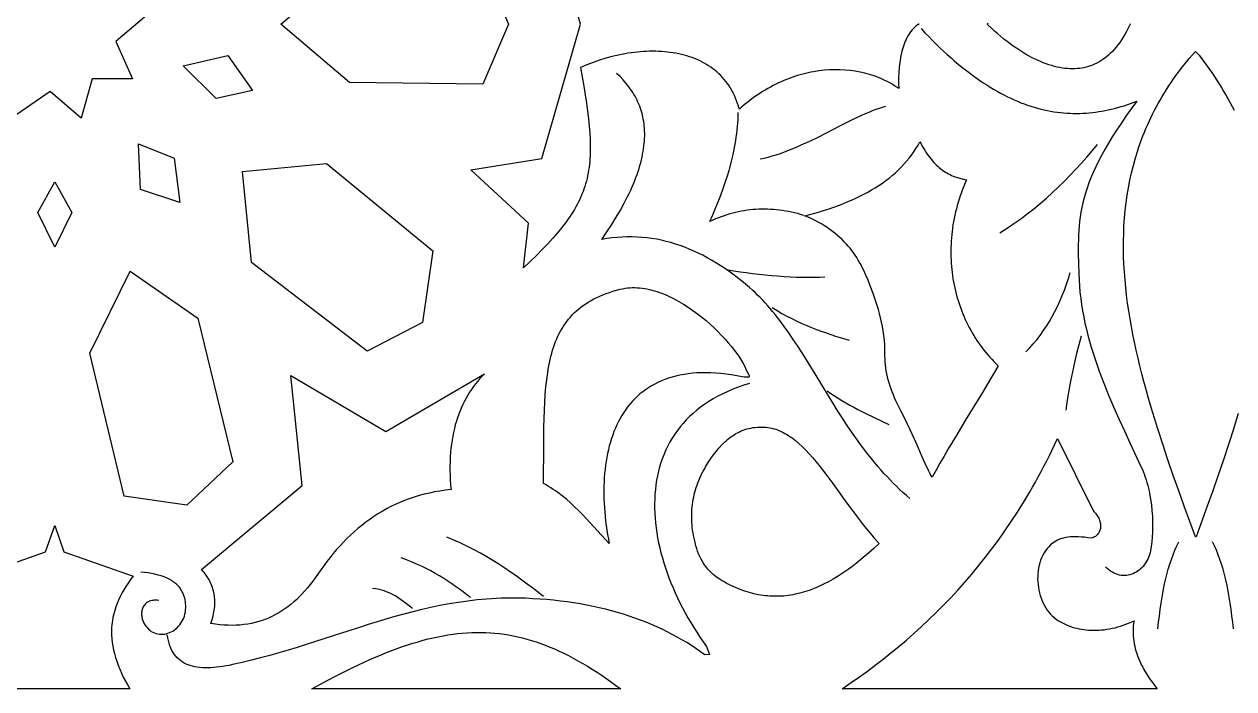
# Model space of a CAD drawing. Extents: x -332 to 348, y -263 to 352.
# Drawn here: x -92.25 to -42.96, y 237 to 264.11 of the extents above; entities that cross this region are included whole.
import ezdxf

# ---------------------------------------------------------------- set-up
doc = ezdxf.new("R2010")
doc.units = 0
doc.layers.add('LAYER_1', color=18, linetype='CONTINUOUS')
doc.layers.add('LAYER_2', color=174, linetype='CONTINUOUS')

msp = doc.modelspace()

# ---------------------------------------------------------------- linework, layer by layer
at = {"layer": 'LAYER_1'}
for points in [[(-55.785, 264.114), (-55.793, 264.109), (-55.785, 264.104), (-55.801, 264.104), (-55.86, 264.064), (-55.916, 264.021), (-55.97, 263.974), (-56.022, 263.924), (-56.071, 263.871), (-56.118, 263.815), (-56.162, 263.755), (-56.205, 263.692), (-56.245, 263.627), (-56.282, 263.558), (-56.318, 263.487), (-56.352, 263.413), (-56.383, 263.337), (-56.412, 263.257), (-56.439, 263.176), (-56.465, 263.092), (-56.488, 263.005), (-56.509, 262.917), (-56.528, 262.826), (-56.546, 262.733), (-56.575, 262.541), (-56.597, 262.341), (-56.612, 262.135), (-56.62, 261.923), (-56.622, 261.705), (-56.618, 261.482), (-56.693, 261.535), (-56.769, 261.586), (-56.848, 261.636), (-56.927, 261.684), (-57.009, 261.73), (-57.092, 261.774), (-57.176, 261.816), (-57.262, 261.857), (-57.349, 261.895), (-57.438, 261.932), (-57.619, 262), (-57.805, 262.06), (-57.996, 262.112), (-58.191, 262.156), (-58.39, 262.192), (-58.592, 262.219), (-58.798, 262.238), (-59.007, 262.249), (-59.219, 262.251), (-59.433, 262.244), (-59.649, 262.228), (-59.867, 262.203), (-60.086, 262.169), (-60.195, 262.148), (-60.306, 262.125), (-60.416, 262.1), (-60.526, 262.072), (-60.637, 262.042), (-60.748, 262.009), (-60.858, 261.974), (-60.969, 261.937), (-61.079, 261.897), (-61.19, 261.854), (-61.3, 261.809), (-61.41, 261.761), (-61.52, 261.711), (-61.629, 261.659), (-61.739, 261.603), (-61.847, 261.545), (-61.956, 261.485), (-62.064, 261.422), (-62.172, 261.356), (-62.279, 261.287), (-62.385, 261.216), (-62.491, 261.142), (-62.596, 261.066), (-62.701, 260.986), (-62.805, 260.904), (-62.908, 260.819), (-63.01, 260.732), (-63.111, 260.641), (-63.144, 260.76), (-63.181, 260.875), (-63.221, 260.988), (-63.264, 261.097), (-63.311, 261.203), (-63.361, 261.305), (-63.413, 261.405), (-63.47, 261.501), (-63.529, 261.594), (-63.591, 261.684), (-63.656, 261.771), (-63.724, 261.854), (-63.794, 261.935), (-63.868, 262.012), (-63.944, 262.087), (-64.022, 262.158), (-64.104, 262.226), (-64.187, 262.291), (-64.273, 262.354), (-64.362, 262.413), (-64.452, 262.47), (-64.545, 262.523), (-64.64, 262.573), (-64.737, 262.621), (-64.836, 262.666), (-64.937, 262.708), (-65.04, 262.747), (-65.145, 262.783), (-65.251, 262.816), (-65.36, 262.847), (-65.469, 262.875), (-65.581, 262.9), (-65.694, 262.922), (-65.808, 262.941), (-65.924, 262.958), (-66.041, 262.972), (-66.159, 262.984), (-66.278, 262.993), (-66.399, 262.999), (-66.52, 263.002), (-66.643, 263.003), (-66.766, 263.002), (-66.891, 262.998), (-67.016, 262.991), (-67.142, 262.982), (-67.268, 262.97), (-67.396, 262.956), (-67.523, 262.939), (-67.651, 262.92), (-67.78, 262.898), (-67.909, 262.874), (-68.038, 262.847), (-68.167, 262.819), (-68.297, 262.787), (-68.556, 262.718), (-68.815, 262.639), (-69.074, 262.551), (-69.331, 262.454), (-69.587, 262.348), (-69.517, 261.959), (-69.453, 261.586), (-69.395, 261.23), (-69.343, 260.89), (-69.298, 260.564), (-69.26, 260.252), (-69.229, 259.953), (-69.206, 259.667), (-69.192, 259.392), (-69.185, 259.127), (-69.185, 258.998), (-69.188, 258.871), (-69.192, 258.747), (-69.199, 258.625), (-69.209, 258.504), (-69.221, 258.386), (-69.235, 258.269), (-69.252, 258.154), (-69.271, 258.04), (-69.293, 257.928), (-69.317, 257.817), (-69.345, 257.708), (-69.375, 257.599), (-69.408, 257.491), (-69.443, 257.385), (-69.482, 257.279), (-69.523, 257.173), (-69.567, 257.068), (-69.615, 256.964), (-69.665, 256.86), (-69.719, 256.756), (-69.775, 256.652), (-69.835, 256.548), (-69.898, 256.445), (-69.964, 256.341), (-70.034, 256.236), (-70.107, 256.131), (-70.183, 256.026), (-70.263, 255.92), (-70.346, 255.813), (-70.523, 255.597), (-70.715, 255.376), (-70.921, 255.15), (-71.143, 254.918), (-71.38, 254.679), (-71.633, 254.432), (-71.903, 254.177), (-71.707, 255.996), (-74.058, 258.173), (-71.158, 258.633), (-69.581, 264.109), (-71.158, 269.585)], [(-47.202, 264.137), (-47.189, 264.109), (-47.202, 264.08), (-47.267, 263.945), (-47.333, 263.816), (-47.401, 263.693), (-47.47, 263.576), (-47.541, 263.465), (-47.613, 263.36), (-47.686, 263.261), (-47.76, 263.167), (-47.835, 263.079), (-47.911, 262.997), (-47.988, 262.92), (-48.066, 262.848), (-48.145, 262.78), (-48.224, 262.718), (-48.304, 262.661), (-48.385, 262.608), (-48.467, 262.559), (-48.549, 262.515), (-48.633, 262.475), (-48.717, 262.439), (-48.803, 262.406), (-48.89, 262.378), (-48.978, 262.354), (-49.067, 262.333), (-49.158, 262.316), (-49.251, 262.303), (-49.345, 262.294), (-49.441, 262.288), (-49.539, 262.286), (-49.638, 262.289), (-49.74, 262.295), (-49.843, 262.305), (-49.947, 262.319), (-50.054, 262.337), (-50.162, 262.36), (-50.272, 262.386), (-50.384, 262.417), (-50.497, 262.452), (-50.611, 262.492), (-50.727, 262.536), (-50.845, 262.584), (-50.963, 262.636), (-51.083, 262.693), (-51.204, 262.754), (-51.326, 262.819), (-51.449, 262.889), (-51.572, 262.963), (-51.697, 263.042), (-51.822, 263.125), (-51.948, 263.212), (-52.074, 263.304), (-52.201, 263.399), (-52.328, 263.499), (-52.456, 263.604), (-52.584, 263.712), (-52.712, 263.825), (-52.84, 263.942), (-52.968, 264.063), (-53.015, 264.109), (-52.968, 264.155)], [(-42.779, 248.223), (-42.973, 247.595), (-43.176, 246.966), (-43.386, 246.337), (-43.602, 245.708), (-43.823, 245.08), (-44.046, 244.451), (-44.494, 243.194), (-44.518, 243.194), (-44.985, 244.444), (-45.207, 245.072), (-45.428, 245.703), (-45.645, 246.337), (-45.857, 246.972), (-46.063, 247.61), (-46.261, 248.25), (-46.356, 248.57), (-46.449, 248.89), (-46.539, 249.21), (-46.625, 249.531), (-46.709, 249.852), (-46.79, 250.172), (-46.866, 250.493), (-46.939, 250.813), (-47.008, 251.134), (-47.073, 251.454), (-47.134, 251.774), (-47.19, 252.094), (-47.241, 252.413), (-47.288, 252.732), (-47.329, 253.051), (-47.365, 253.369), (-47.395, 253.686), (-47.42, 254.003), (-47.438, 254.32), (-47.451, 254.635), (-47.457, 254.95), (-47.457, 255.264), (-47.45, 255.577), (-47.437, 255.89), (-47.416, 256.201), (-47.388, 256.512), (-47.353, 256.821), (-47.309, 257.129), (-47.258, 257.437), (-47.199, 257.743), (-47.132, 258.047), (-47.056, 258.351), (-46.972, 258.653), (-46.879, 258.954), (-46.829, 259.103), (-46.777, 259.253), (-46.722, 259.402), (-46.666, 259.551), (-46.606, 259.699), (-46.545, 259.847), (-46.481, 259.994), (-46.414, 260.142), (-46.346, 260.288), (-46.274, 260.435), (-46.201, 260.58), (-46.124, 260.726), (-46.045, 260.871), (-45.964, 261.015), (-45.88, 261.159), (-45.793, 261.303), (-45.704, 261.446), (-45.612, 261.589), (-45.517, 261.731), (-45.42, 261.873), (-45.32, 262.014), (-45.217, 262.155), (-45.111, 262.295), (-45.003, 262.435), (-44.892, 262.574), (-44.777, 262.713), (-44.66, 262.851), (-44.518, 262.991), (-44.379, 262.845), (-44.266, 262.696), (-44.154, 262.547), (-44.046, 262.398), (-43.94, 262.249), (-43.837, 262.1), (-43.737, 261.95), (-43.64, 261.801), (-43.545, 261.651), (-43.452, 261.501), (-43.362, 261.351), (-43.275, 261.201), (-43.191, 261.05), (-43.108, 260.9), (-43.029, 260.749), (-42.952, 260.598)], [(-94.202, 241.592), (-91.383, 242.587), (-91.007, 243.666), (-90.631, 242.587), (-87.812, 241.592), (-87.917, 241.453), (-88.016, 241.314), (-88.108, 241.176), (-88.193, 241.037), (-88.272, 240.898), (-88.344, 240.759), (-88.409, 240.62), (-88.468, 240.48), (-88.52, 240.34), (-88.565, 240.199), (-88.603, 240.058), (-88.635, 239.916), (-88.66, 239.773), (-88.678, 239.629), (-88.689, 239.484), (-88.694, 239.339), (-88.691, 239.192), (-88.682, 239.044), (-88.666, 238.895), (-88.643, 238.744), (-88.614, 238.592), (-88.577, 238.438), (-88.534, 238.283), (-88.483, 238.126), (-88.426, 237.968), (-88.362, 237.807), (-88.291, 237.645), (-88.213, 237.481), (-88.128, 237.314), (-88.036, 237.146), (-87.951, 237), (-94.062, 237)]]:
    msp.add_lwpolyline(points, dxfattribs=at)
for points in [[(-90.036, 266.433), (-88.442, 266.842), (-88.734, 265.199), (-87.254, 264.472), (-88.518, 263.403), (-87.844, 261.88), (-89.488, 261.886), (-89.936, 260.279), (-91.191, 261.358), (-92.551, 260.42), (-92.83, 262.066), (-94.465, 262.235), (-93.638, 263.678), (-94.784, 264.875), (-93.236, 265.44), (-93.356, 267.106), (-91.814, 266.529), (-90.852, 267.883)], [(-72.518, 264.109), (-73.569, 261.659), (-79.001, 261.731), (-81.794, 264.109), (-79.001, 266.486), (-73.569, 266.558)], [(-82.949, 261.41), (-84.424, 261.081), (-85.779, 262.414), (-83.95, 262.836)], [(-55.704, 259.222), (-55.656, 259.133), (-55.608, 259.047), (-55.558, 258.964), (-55.508, 258.884), (-55.456, 258.808), (-55.404, 258.734), (-55.351, 258.664), (-55.297, 258.597), (-55.242, 258.532), (-55.187, 258.471), (-55.13, 258.412), (-55.073, 258.356), (-55.015, 258.303), (-54.956, 258.252), (-54.897, 258.205), (-54.837, 258.159), (-54.776, 258.117), (-54.714, 258.077), (-54.652, 258.039), (-54.589, 258.004), (-54.526, 257.971), (-54.461, 257.941), (-54.396, 257.913), (-54.331, 257.887), (-54.265, 257.863), (-54.131, 257.823), (-53.994, 257.79), (-53.856, 257.765), (-53.912, 257.634), (-53.966, 257.503), (-54.017, 257.372), (-54.065, 257.24), (-54.111, 257.108), (-54.154, 256.976), (-54.195, 256.844), (-54.232, 256.712), (-54.268, 256.58), (-54.3, 256.448), (-54.33, 256.316), (-54.358, 256.184), (-54.383, 256.052), (-54.405, 255.92), (-54.425, 255.788), (-54.442, 255.657), (-54.457, 255.525), (-54.469, 255.394), (-54.479, 255.264), (-54.486, 255.133), (-54.491, 255.003), (-54.493, 254.873), (-54.493, 254.744), (-54.49, 254.615), (-54.486, 254.487), (-54.478, 254.359), (-54.469, 254.231), (-54.457, 254.105), (-54.442, 253.978), (-54.426, 253.853), (-54.407, 253.728), (-54.385, 253.604), (-54.362, 253.48), (-54.336, 253.357), (-54.308, 253.235), (-54.277, 253.114), (-54.245, 252.994), (-54.21, 252.874), (-54.173, 252.756), (-54.133, 252.638), (-54.092, 252.522), (-54.048, 252.406), (-54.003, 252.291), (-53.955, 252.178), (-53.905, 252.065), (-53.852, 251.954), (-53.798, 251.844), (-53.742, 251.735), (-53.683, 251.627), (-53.623, 251.521), (-53.56, 251.416), (-53.496, 251.312), (-53.429, 251.21), (-53.36, 251.108), (-53.29, 251.009), (-53.217, 250.911), (-53.142, 250.814), (-53.066, 250.719), (-52.987, 250.625), (-52.907, 250.533), (-52.825, 250.442), (-52.741, 250.353), (-52.654, 250.266), (-52.566, 250.18), (-52.72, 249.91), (-52.879, 249.637), (-53.209, 249.081), (-53.903, 247.942), (-54.255, 247.364), (-54.601, 246.783), (-54.77, 246.493), (-54.935, 246.204), (-55.097, 245.915), (-55.253, 245.627), (-55.329, 245.769), (-55.4, 245.91), (-55.536, 246.194), (-55.671, 246.491), (-55.813, 246.815), (-55.975, 247.178), (-56.166, 247.594), (-56.395, 248.076), (-56.528, 248.345), (-56.674, 248.637), (-56.73, 248.751), (-56.784, 248.868), (-56.835, 248.987), (-56.883, 249.107), (-56.928, 249.229), (-56.969, 249.351), (-57.007, 249.475), (-57.042, 249.599), (-57.073, 249.724), (-57.1, 249.848), (-57.124, 249.973), (-57.143, 250.097), (-57.158, 250.221), (-57.169, 250.344), (-57.175, 250.466), (-57.177, 250.587), (-57.179, 250.806), (-57.188, 251.016), (-57.203, 251.218), (-57.223, 251.413), (-57.249, 251.602), (-57.28, 251.784), (-57.316, 251.961), (-57.356, 252.134), (-57.399, 252.303), (-57.446, 252.47), (-57.497, 252.633), (-57.55, 252.796), (-57.662, 253.118), (-57.78, 253.443), (-57.863, 253.661), (-57.952, 253.875), (-58.048, 254.084), (-58.1, 254.187), (-58.153, 254.289), (-58.209, 254.39), (-58.267, 254.49), (-58.327, 254.588), (-58.391, 254.685), (-58.457, 254.78), (-58.527, 254.875), (-58.599, 254.968), (-58.675, 255.059), (-58.754, 255.149), (-58.837, 255.237), (-58.924, 255.324), (-59.015, 255.41), (-59.109, 255.493), (-59.208, 255.575), (-59.311, 255.656), (-59.418, 255.734), (-59.53, 255.811), (-59.646, 255.886), (-59.768, 255.96), (-59.894, 256.031), (-60.026, 256.101), (-60.163, 256.168), (-60.305, 256.234), (-60.452, 256.297), (-60.245, 256.35), (-60.041, 256.404), (-59.841, 256.461), (-59.644, 256.521), (-59.45, 256.582), (-59.26, 256.647), (-59.074, 256.714), (-58.892, 256.783), (-58.713, 256.856), (-58.538, 256.93), (-58.367, 257.008), (-58.2, 257.088), (-58.037, 257.171), (-57.878, 257.257), (-57.722, 257.346), (-57.571, 257.437), (-57.424, 257.531), (-57.282, 257.628), (-57.143, 257.729), (-57.009, 257.832), (-56.879, 257.938), (-56.754, 258.047), (-56.633, 258.16), (-56.516, 258.275), (-56.404, 258.394), (-56.297, 258.515), (-56.194, 258.64), (-56.096, 258.769), (-56.003, 258.9), (-55.914, 259.035), (-55.83, 259.173), (-55.751, 259.315)], [(-86.146, 258.638), (-85.916, 256.829), (-87.517, 257.367), (-87.599, 259.233)], [(-75.606, 254.86), (-76.027, 251.947), (-78.278, 250.768), (-82.993, 254.391), (-83.351, 258.105), (-79.931, 258.422)], [(-90.311, 256.431), (-91.007, 255.007), (-91.703, 256.431), (-91.007, 257.685)], [(-85.177, 252.114), (-83.747, 246.256), (-85.629, 244.485), (-88.173, 244.858), (-89.582, 250.688), (-87.94, 254.033)], [(-67.277, 253.36), (-67.177, 253.353), (-67.077, 253.342), (-66.976, 253.328), (-66.876, 253.31), (-66.775, 253.288), (-66.674, 253.263), (-66.573, 253.235), (-66.472, 253.204), (-66.371, 253.17), (-66.27, 253.133), (-66.17, 253.093), (-66.069, 253.05), (-65.97, 253.005), (-65.87, 252.958), (-65.771, 252.908), (-65.575, 252.801), (-65.381, 252.686), (-65.19, 252.564), (-65.003, 252.435), (-64.82, 252.3), (-64.641, 252.16), (-64.468, 252.016), (-64.3, 251.869), (-64.138, 251.719), (-63.983, 251.568), (-63.834, 251.416), (-63.693, 251.264), (-63.56, 251.113), (-63.435, 250.964), (-63.32, 250.817), (-63.213, 250.673), (-63.117, 250.534), (-63.031, 250.399), (-62.956, 250.271), (-62.892, 250.149), (-62.84, 250.035), (-62.814, 249.976), (-62.788, 249.924), (-62.742, 249.836), (-62.725, 249.801), (-62.713, 249.771), (-62.709, 249.747), (-62.71, 249.738), (-62.713, 249.729), (-62.718, 249.722), (-62.726, 249.716), (-62.751, 249.708), (-62.789, 249.705), (-62.841, 249.707), (-62.908, 249.715), (-62.992, 249.727), (-63.215, 249.765), (-63.436, 249.802), (-63.652, 249.833), (-63.862, 249.857), (-64.068, 249.874), (-64.268, 249.885), (-64.463, 249.89), (-64.654, 249.889), (-64.839, 249.882), (-65.02, 249.868), (-65.195, 249.849), (-65.366, 249.824), (-65.532, 249.794), (-65.693, 249.758), (-65.849, 249.716), (-66.001, 249.67), (-66.148, 249.618), (-66.29, 249.56), (-66.428, 249.498), (-66.561, 249.431), (-66.69, 249.359), (-66.814, 249.282), (-66.934, 249.201), (-67.049, 249.115), (-67.16, 249.025), (-67.266, 248.93), (-67.369, 248.831), (-67.467, 248.728), (-67.56, 248.621), (-67.65, 248.51), (-67.735, 248.395), (-67.817, 248.276), (-67.894, 248.154), (-67.967, 248.028), (-68.036, 247.899), (-68.101, 247.767), (-68.162, 247.631), (-68.219, 247.492), (-68.272, 247.35), (-68.322, 247.205), (-68.368, 247.057), (-68.409, 246.907), (-68.448, 246.754), (-68.482, 246.598), (-68.513, 246.44), (-68.54, 246.28), (-68.563, 246.117), (-68.583, 245.952), (-68.6, 245.785), (-68.613, 245.617), (-68.623, 245.446), (-68.629, 245.274), (-68.631, 245.1), (-68.631, 244.924), (-68.627, 244.747), (-68.62, 244.569), (-68.61, 244.39), (-68.596, 244.209), (-68.579, 244.027), (-68.559, 243.845), (-68.536, 243.661), (-68.51, 243.477), (-68.481, 243.293), (-68.449, 243.107), (-68.415, 242.922), (-68.731, 243.268), (-69.041, 243.612), (-69.35, 243.948), (-69.506, 244.112), (-69.663, 244.273), (-69.824, 244.429), (-69.988, 244.582), (-70.156, 244.729), (-70.33, 244.871), (-70.509, 245.006), (-70.601, 245.072), (-70.694, 245.135), (-70.79, 245.197), (-70.887, 245.257), (-70.986, 245.316), (-71.088, 245.372), (-71.084, 246.951), (-71.081, 247.319), (-71.076, 247.678), (-71.068, 248.025), (-71.056, 248.363), (-71.04, 248.69), (-71.019, 249.006), (-70.993, 249.313), (-70.96, 249.608), (-70.921, 249.893), (-70.898, 250.032), (-70.874, 250.168), (-70.847, 250.301), (-70.818, 250.432), (-70.787, 250.56), (-70.754, 250.685), (-70.719, 250.808), (-70.68, 250.928), (-70.64, 251.046), (-70.596, 251.161), (-70.55, 251.273), (-70.501, 251.382), (-70.449, 251.489), (-70.394, 251.594), (-70.337, 251.695), (-70.276, 251.794), (-70.211, 251.891), (-70.144, 251.984), (-70.073, 252.075), (-69.998, 252.164), (-69.92, 252.249), (-69.838, 252.332), (-69.753, 252.413), (-69.663, 252.49), (-69.57, 252.565), (-69.473, 252.638), (-69.371, 252.708), (-69.266, 252.775), (-69.156, 252.839), (-69.042, 252.901), (-68.923, 252.96), (-68.8, 253.016), (-68.673, 253.07), (-68.54, 253.121), (-68.403, 253.169), (-68.262, 253.214), (-68.115, 253.257), (-67.963, 253.298), (-67.867, 253.319), (-67.77, 253.337), (-67.673, 253.35), (-67.575, 253.359), (-67.476, 253.363), (-67.377, 253.364)], [(-73.591, 249.754), (-73.683, 249.652), (-73.773, 249.547), (-73.86, 249.439), (-73.943, 249.328), (-74.024, 249.214), (-74.101, 249.098), (-74.175, 248.978), (-74.245, 248.855), (-74.312, 248.73), (-74.376, 248.601), (-74.437, 248.469), (-74.494, 248.335), (-74.547, 248.197), (-74.597, 248.055), (-74.643, 247.911), (-74.686, 247.763), (-74.725, 247.612), (-74.76, 247.457), (-74.791, 247.299), (-74.819, 247.138), (-74.843, 246.973), (-74.863, 246.805), (-74.879, 246.633), (-74.891, 246.457), (-74.899, 246.278), (-74.903, 246.095), (-74.903, 245.908), (-74.898, 245.718), (-74.89, 245.524), (-74.877, 245.326), (-74.86, 245.124), (-75.087, 245.099), (-75.31, 245.068), (-75.529, 245.031), (-75.743, 244.987), (-75.953, 244.938), (-76.159, 244.883), (-76.361, 244.822), (-76.559, 244.755), (-76.754, 244.682), (-76.944, 244.604), (-77.13, 244.521), (-77.313, 244.432), (-77.493, 244.338), (-77.668, 244.239), (-77.841, 244.134), (-78.009, 244.025), (-78.175, 243.91), (-78.337, 243.791), (-78.495, 243.667), (-78.651, 243.539), (-78.804, 243.406), (-78.953, 243.269), (-79.099, 243.127), (-79.243, 242.981), (-79.383, 242.831), (-79.521, 242.676), (-79.656, 242.518), (-79.789, 242.356), (-79.918, 242.19), (-80.046, 242.02), (-80.17, 241.847), (-80.293, 241.671), (-80.393, 241.526), (-80.496, 241.386), (-80.6, 241.251), (-80.706, 241.121), (-80.814, 240.996), (-80.923, 240.876), (-81.035, 240.76), (-81.149, 240.65), (-81.265, 240.545), (-81.383, 240.446), (-81.504, 240.351), (-81.626, 240.262), (-81.751, 240.178), (-81.879, 240.099), (-82.008, 240.026), (-82.141, 239.958), (-82.276, 239.896), (-82.413, 239.839), (-82.553, 239.788), (-82.696, 239.743), (-82.842, 239.703), (-82.99, 239.669), (-83.141, 239.641), (-83.296, 239.619), (-83.453, 239.603), (-83.613, 239.593), (-83.777, 239.588), (-83.943, 239.59), (-84.113, 239.598), (-84.286, 239.612), (-84.462, 239.633), (-84.642, 239.659), (-84.591, 239.822), (-84.55, 239.981), (-84.533, 240.059), (-84.519, 240.136), (-84.507, 240.213), (-84.498, 240.289), (-84.491, 240.364), (-84.486, 240.438), (-84.485, 240.511), (-84.485, 240.584), (-84.488, 240.656), (-84.494, 240.726), (-84.502, 240.796), (-84.513, 240.866), (-84.526, 240.934), (-84.541, 241.002), (-84.56, 241.068), (-84.58, 241.134), (-84.603, 241.199), (-84.629, 241.264), (-84.657, 241.327), (-84.687, 241.39), (-84.72, 241.452), (-84.756, 241.513), (-84.794, 241.573), (-84.834, 241.632), (-84.877, 241.691), (-84.923, 241.748), (-84.971, 241.805), (-85.021, 241.861), (-80.926, 245.287), (-81.381, 249.773), (-77.514, 247.489), (-73.495, 249.854)], [(-62.108, 247.675), (-62.026, 247.669), (-61.945, 247.659), (-61.865, 247.645), (-61.785, 247.628), (-61.707, 247.608), (-61.63, 247.584), (-61.553, 247.557), (-61.477, 247.527), (-61.402, 247.494), (-61.327, 247.458), (-61.254, 247.418), (-61.181, 247.376), (-61.108, 247.331), (-61.036, 247.283), (-60.964, 247.233), (-60.893, 247.179), (-60.823, 247.123), (-60.683, 247.004), (-60.544, 246.875), (-60.407, 246.737), (-60.27, 246.591), (-60.133, 246.437), (-59.997, 246.275), (-59.86, 246.107), (-59.724, 245.932), (-59.586, 245.751), (-59.307, 245.375), (-58.729, 244.577), (-58.424, 244.165), (-58.267, 243.956), (-58.106, 243.748), (-57.941, 243.54), (-57.772, 243.332), (-57.598, 243.126), (-57.419, 242.922), (-57.636, 242.722), (-57.85, 242.532), (-58.061, 242.351), (-58.27, 242.181), (-58.477, 242.021), (-58.682, 241.87), (-58.885, 241.73), (-59.086, 241.599), (-59.286, 241.478), (-59.483, 241.366), (-59.68, 241.264), (-59.875, 241.172), (-60.068, 241.09), (-60.261, 241.017), (-60.452, 240.953), (-60.642, 240.9), (-60.832, 240.855), (-60.926, 240.837), (-61.02, 240.821), (-61.115, 240.807), (-61.208, 240.795), (-61.302, 240.786), (-61.396, 240.779), (-61.49, 240.775), (-61.583, 240.773), (-61.677, 240.773), (-61.77, 240.775), (-61.863, 240.78), (-61.956, 240.787), (-62.05, 240.797), (-62.143, 240.809), (-62.236, 240.823), (-62.329, 240.839), (-62.516, 240.879), (-62.703, 240.928), (-62.89, 240.987), (-63.077, 241.054), (-63.266, 241.131), (-63.454, 241.216), (-63.644, 241.311), (-63.732, 241.358), (-63.815, 241.407), (-63.895, 241.457), (-63.97, 241.508), (-64.041, 241.56), (-64.108, 241.612), (-64.172, 241.665), (-64.232, 241.719), (-64.289, 241.774), (-64.342, 241.829), (-64.393, 241.885), (-64.44, 241.941), (-64.484, 241.998), (-64.525, 242.054), (-64.6, 242.168), (-64.665, 242.283), (-64.721, 242.397), (-64.769, 242.509), (-64.811, 242.621), (-64.847, 242.73), (-64.878, 242.836), (-64.93, 243.039), (-64.956, 243.15), (-64.978, 243.26), (-64.998, 243.369), (-65.014, 243.477), (-65.028, 243.585), (-65.038, 243.692), (-65.046, 243.798), (-65.051, 243.904), (-65.053, 244.008), (-65.053, 244.112), (-65.049, 244.216), (-65.043, 244.318), (-65.034, 244.42), (-65.022, 244.522), (-65.008, 244.622), (-64.991, 244.722), (-64.971, 244.821), (-64.949, 244.92), (-64.924, 245.018), (-64.897, 245.115), (-64.867, 245.212), (-64.834, 245.308), (-64.799, 245.403), (-64.761, 245.498), (-64.721, 245.593), (-64.679, 245.686), (-64.634, 245.779), (-64.587, 245.872), (-64.537, 245.964), (-64.485, 246.055), (-64.375, 246.236), (-64.273, 246.391), (-64.168, 246.54), (-64.06, 246.682), (-63.948, 246.817), (-63.833, 246.944), (-63.774, 247.005), (-63.713, 247.064), (-63.652, 247.12), (-63.589, 247.174), (-63.525, 247.226), (-63.459, 247.275), (-63.392, 247.322), (-63.324, 247.366), (-63.254, 247.408), (-63.183, 247.447), (-63.11, 247.483), (-63.036, 247.516), (-62.96, 247.547), (-62.882, 247.574), (-62.802, 247.599), (-62.721, 247.62), (-62.637, 247.638), (-62.552, 247.653), (-62.465, 247.664), (-62.376, 247.672), (-62.284, 247.677), (-62.191, 247.677)], [(-48.699, 244.269), (-48.663, 244.233), (-48.628, 244.196), (-48.596, 244.158), (-48.566, 244.119), (-48.538, 244.079), (-48.512, 244.039), (-48.489, 243.998), (-48.468, 243.956), (-48.45, 243.914), (-48.434, 243.872), (-48.42, 243.83), (-48.409, 243.787), (-48.4, 243.745), (-48.395, 243.704), (-48.391, 243.662), (-48.391, 243.622), (-48.393, 243.581), (-48.397, 243.542), (-48.405, 243.504), (-48.415, 243.466), (-48.429, 243.43), (-48.445, 243.395), (-48.464, 243.361), (-48.486, 243.329), (-48.511, 243.299), (-48.539, 243.27), (-48.57, 243.243), (-48.604, 243.219), (-48.642, 243.196), (-48.682, 243.175), (-48.726, 243.157), (-48.773, 243.142), (-48.91, 243.163), (-49.042, 243.179), (-49.167, 243.191), (-49.287, 243.199), (-49.402, 243.202), (-49.511, 243.2), (-49.615, 243.195), (-49.715, 243.184), (-49.809, 243.169), (-49.899, 243.15), (-49.983, 243.127), (-50.064, 243.098), (-50.14, 243.066), (-50.212, 243.029), (-50.28, 242.988), (-50.343, 242.942), (-50.426, 242.873), (-50.502, 242.798), (-50.572, 242.717), (-50.636, 242.632), (-50.694, 242.542), (-50.746, 242.447), (-50.792, 242.349), (-50.833, 242.248), (-50.867, 242.144), (-50.896, 242.037), (-50.919, 241.928), (-50.936, 241.817), (-50.948, 241.705), (-50.954, 241.591), (-50.955, 241.478), (-50.95, 241.364), (-50.94, 241.25), (-50.925, 241.137), (-50.905, 241.025), (-50.88, 240.914), (-50.849, 240.805), (-50.814, 240.698), (-50.774, 240.594), (-50.729, 240.493), (-50.679, 240.395), (-50.624, 240.301), (-50.565, 240.212), (-50.501, 240.127), (-50.432, 240.046), (-50.359, 239.972), (-50.282, 239.903), (-50.2, 239.84), (-50.127, 239.79), (-50.052, 239.744), (-49.974, 239.7), (-49.893, 239.658), (-49.81, 239.62), (-49.725, 239.584), (-49.638, 239.551), (-49.548, 239.521), (-49.457, 239.494), (-49.364, 239.47), (-49.268, 239.448), (-49.172, 239.43), (-49.073, 239.415), (-48.973, 239.404), (-48.872, 239.395), (-48.77, 239.39), (-48.666, 239.388), (-48.561, 239.389), (-48.455, 239.393), (-48.348, 239.401), (-48.24, 239.413), (-48.132, 239.428), (-48.023, 239.446), (-47.913, 239.468), (-47.803, 239.494), (-47.693, 239.523), (-47.582, 239.556), (-47.471, 239.592), (-47.36, 239.633), (-47.249, 239.677), (-47.139, 239.725), (-47.028, 239.777), (-47.046, 239.671), (-47.058, 239.566), (-47.066, 239.461), (-47.069, 239.356), (-47.068, 239.252), (-47.063, 239.149), (-47.053, 239.046), (-47.04, 238.944), (-47.022, 238.842), (-47.002, 238.742), (-46.977, 238.642), (-46.949, 238.543), (-46.918, 238.445), (-46.884, 238.348), (-46.847, 238.251), (-46.807, 238.156), (-46.765, 238.062), (-46.72, 237.969), (-46.673, 237.877), (-46.624, 237.786), (-46.519, 237.608), (-46.408, 237.435), (-46.292, 237.268), (-46.171, 237.106), (-46.086, 237), (-58.916, 237), (-58.879, 237.025), (-58.549, 237.252), (-58.221, 237.484), (-57.895, 237.721), (-57.572, 237.964), (-57.252, 238.211), (-56.934, 238.465), (-56.618, 238.723), (-56.306, 238.988), (-55.997, 239.259), (-55.69, 239.537), (-55.387, 239.821), (-55.087, 240.112), (-54.791, 240.41), (-54.498, 240.715), (-54.208, 241.027), (-53.922, 241.347), (-53.64, 241.675), (-53.362, 242.011), (-53.088, 242.355), (-52.817, 242.708), (-52.551, 243.069), (-52.289, 243.44), (-52.032, 243.819), (-51.779, 244.208), (-51.654, 244.405), (-51.53, 244.606), (-51.408, 244.808), (-51.286, 245.014), (-51.166, 245.221), (-51.047, 245.431), (-50.929, 245.644), (-50.813, 245.859), (-50.697, 246.077), (-50.583, 246.297), (-50.471, 246.52), (-50.359, 246.746), (-50.249, 246.974), (-50.14, 247.205)], [(-73.446, 239.295), (-73.257, 239.286), (-73.069, 239.271), (-72.882, 239.251), (-72.695, 239.227), (-72.509, 239.197), (-72.322, 239.163), (-72.136, 239.123), (-71.95, 239.079), (-71.764, 239.029), (-71.578, 238.975), (-71.391, 238.915), (-71.204, 238.85), (-71.017, 238.781), (-70.83, 238.706), (-70.641, 238.626), (-70.452, 238.541), (-70.263, 238.45), (-70.072, 238.355), (-69.881, 238.254), (-69.688, 238.148), (-69.494, 238.037), (-69.299, 237.921), (-69.103, 237.8), (-68.905, 237.673), (-68.706, 237.541), (-68.505, 237.404), (-68.303, 237.261), (-68.098, 237.113), (-67.946, 237), (-80.526, 237), (-80.356, 237.095), (-79.846, 237.371), (-79.596, 237.502), (-79.349, 237.628), (-79.106, 237.75), (-78.865, 237.868), (-78.628, 237.981), (-78.394, 238.09), (-78.163, 238.194), (-77.935, 238.293), (-77.71, 238.388), (-77.487, 238.478), (-77.267, 238.564), (-77.049, 238.645), (-76.834, 238.721), (-76.62, 238.793), (-76.41, 238.86), (-76.201, 238.923), (-75.994, 238.98), (-75.789, 239.033), (-75.586, 239.081), (-75.385, 239.125), (-75.185, 239.164), (-74.987, 239.197), (-74.79, 239.227), (-74.595, 239.251), (-74.4, 239.27), (-74.208, 239.285), (-74.016, 239.295), (-73.825, 239.3), (-73.635, 239.3)]]:
    msp.add_lwpolyline(points, close=True, dxfattribs=at)
at = {"layer": 'LAYER_2'}
for points in [[(-55.705, 263.926), (-55.55, 263.761), (-55.396, 263.602), (-55.242, 263.446), (-55.089, 263.296), (-54.937, 263.149), (-54.786, 263.007), (-54.636, 262.869), (-54.486, 262.736), (-54.338, 262.606), (-54.19, 262.481), (-54.042, 262.36), (-53.896, 262.244), (-53.75, 262.131), (-53.605, 262.022), (-53.46, 261.918), (-53.317, 261.817), (-53.174, 261.72), (-53.031, 261.628), (-52.889, 261.539), (-52.748, 261.454), (-52.608, 261.372), (-52.468, 261.295), (-52.328, 261.221), (-52.189, 261.151), (-52.051, 261.084), (-51.913, 261.022), (-51.776, 260.962), (-51.639, 260.907), (-51.502, 260.855), (-51.366, 260.806), (-51.231, 260.761), (-51.096, 260.719), (-50.961, 260.68), (-50.827, 260.645), (-50.693, 260.613), (-50.56, 260.585), (-50.427, 260.559), (-50.294, 260.537), (-50.162, 260.518), (-50.03, 260.502), (-49.898, 260.49), (-49.766, 260.48), (-49.635, 260.473), (-49.504, 260.469), (-49.373, 260.468), (-49.243, 260.47), (-49.113, 260.475), (-48.983, 260.483), (-48.853, 260.494), (-48.723, 260.507), (-48.593, 260.523), (-48.464, 260.542), (-48.334, 260.563), (-48.205, 260.587), (-48.076, 260.613), (-47.947, 260.642), (-47.818, 260.674), (-47.689, 260.708), (-47.56, 260.745), (-47.431, 260.783), (-47.173, 260.868), (-46.916, 260.962), (-47.144, 260.652), (-47.357, 260.352), (-47.557, 260.063), (-47.742, 259.784), (-47.914, 259.514), (-48.073, 259.253), (-48.22, 259), (-48.355, 258.755), (-48.478, 258.518), (-48.59, 258.287), (-48.692, 258.063), (-48.784, 257.844), (-48.867, 257.631), (-48.941, 257.423), (-49.006, 257.219), (-49.063, 257.019), (-49.112, 256.823), (-49.155, 256.629), (-49.19, 256.438), (-49.22, 256.249), (-49.244, 256.061), (-49.263, 255.874), (-49.278, 255.687), (-49.288, 255.5), (-49.295, 255.313), (-49.298, 255.124), (-49.298, 254.742), (-49.29, 254.35), (-49.28, 253.943), (-49.27, 253.686), (-49.253, 253.43), (-49.23, 253.175), (-49.201, 252.922), (-49.166, 252.67), (-49.125, 252.419), (-49.078, 252.169), (-49.027, 251.92), (-48.97, 251.672), (-48.908, 251.425), (-48.841, 251.179), (-48.77, 250.933), (-48.694, 250.688), (-48.615, 250.444), (-48.532, 250.2), (-48.445, 249.956), (-48.354, 249.713), (-48.261, 249.47), (-48.164, 249.227), (-48.065, 248.984), (-47.859, 248.498), (-47.644, 248.011), (-47.422, 247.523), (-47.196, 247.033), (-46.734, 246.044), (-46.689, 245.943), (-46.646, 245.839), (-46.606, 245.734), (-46.568, 245.627), (-46.533, 245.519), (-46.5, 245.409), (-46.47, 245.298), (-46.442, 245.186), (-46.416, 245.073), (-46.392, 244.96), (-46.352, 244.731), (-46.32, 244.502), (-46.296, 244.273), (-46.28, 244.047), (-46.272, 243.823), (-46.27, 243.604), (-46.276, 243.392), (-46.288, 243.186), (-46.306, 242.99), (-46.329, 242.803), (-46.358, 242.628), (-46.376, 242.547), (-46.398, 242.468), (-46.425, 242.392), (-46.455, 242.319), (-46.489, 242.248), (-46.527, 242.18), (-46.569, 242.115), (-46.614, 242.053), (-46.662, 241.995), (-46.713, 241.94), (-46.767, 241.889), (-46.823, 241.842), (-46.881, 241.799), (-46.942, 241.76), (-47.005, 241.726), (-47.069, 241.696), (-47.135, 241.671), (-47.203, 241.651), (-47.271, 241.636), (-47.341, 241.626), (-47.412, 241.621), (-47.483, 241.622), (-47.554, 241.629), (-47.626, 241.641), (-47.698, 241.66), (-47.77, 241.684), (-47.841, 241.715), (-47.912, 241.753), (-47.982, 241.797), (-48.051, 241.849), (-48.119, 241.907), (-48.186, 241.972)], [(-56.166, 244.766), (-56.306, 244.888), (-56.444, 245.011), (-56.579, 245.136), (-56.711, 245.264), (-56.841, 245.392), (-56.969, 245.523), (-57.094, 245.655), (-57.217, 245.789), (-57.338, 245.924), (-57.456, 246.061), (-57.573, 246.198), (-57.687, 246.338), (-57.911, 246.619), (-58.127, 246.905), (-58.337, 247.194), (-58.541, 247.485), (-58.739, 247.779), (-58.933, 248.074), (-59.122, 248.371), (-59.308, 248.667), (-59.672, 249.259), (-60.027, 249.845), (-60.38, 250.419), (-60.557, 250.701), (-60.734, 250.978), (-60.913, 251.25), (-61.095, 251.516), (-61.279, 251.776), (-61.466, 252.028), (-61.657, 252.273), (-61.755, 252.393), (-61.853, 252.51), (-61.953, 252.625), (-62.054, 252.738), (-62.156, 252.848), (-62.26, 252.956), (-62.366, 253.062), (-62.473, 253.164), (-62.581, 253.265), (-62.692, 253.362), (-62.86, 253.505), (-63.03, 253.643), (-63.2, 253.777), (-63.372, 253.906), (-63.544, 254.031), (-63.718, 254.152), (-63.893, 254.268), (-64.069, 254.378), (-64.247, 254.484), (-64.425, 254.585), (-64.605, 254.681), (-64.786, 254.771), (-64.969, 254.856), (-65.153, 254.936), (-65.338, 255.01), (-65.525, 255.079), (-65.713, 255.142), (-65.902, 255.199), (-66.093, 255.25), (-66.285, 255.295), (-66.479, 255.334), (-66.675, 255.366), (-66.872, 255.393), (-67.07, 255.413), (-67.27, 255.426), (-67.472, 255.433), (-67.676, 255.433), (-67.881, 255.426), (-68.088, 255.412), (-68.296, 255.391), (-68.507, 255.363), (-68.719, 255.328), (-68.507, 255.638), (-68.31, 255.939), (-68.128, 256.234), (-67.96, 256.521), (-67.806, 256.802), (-67.734, 256.939), (-67.666, 257.075), (-67.601, 257.209), (-67.539, 257.341), (-67.481, 257.472), (-67.426, 257.601), (-67.374, 257.728), (-67.326, 257.853), (-67.281, 257.977), (-67.239, 258.1), (-67.2, 258.221), (-67.164, 258.34), (-67.131, 258.457), (-67.102, 258.573), (-67.075, 258.688), (-67.052, 258.801), (-67.031, 258.912), (-67.014, 259.022), (-66.999, 259.13), (-66.987, 259.237), (-66.979, 259.343), (-66.973, 259.447), (-66.969, 259.549), (-66.969, 259.651), (-66.971, 259.75), (-66.977, 259.849), (-66.984, 259.946), (-66.995, 260.041), (-67.008, 260.136), (-67.024, 260.229), (-67.042, 260.32), (-67.063, 260.411), (-67.086, 260.5), (-67.112, 260.588), (-67.141, 260.674), (-67.172, 260.76), (-67.205, 260.844), (-67.241, 260.927), (-67.279, 261.008), (-67.319, 261.089), (-67.361, 261.168), (-67.406, 261.246), (-67.453, 261.323), (-67.503, 261.399), (-67.554, 261.474), (-67.608, 261.548), (-67.664, 261.621), (-67.722, 261.692), (-67.844, 261.832), (-67.974, 261.968), (-68.111, 262.1)], [(-62.269, 258.616), (-62.106, 258.649), (-61.942, 258.688), (-61.776, 258.733), (-61.608, 258.784), (-61.44, 258.839), (-61.271, 258.9), (-61.1, 258.965), (-60.93, 259.034), (-60.758, 259.106), (-60.587, 259.182), (-60.244, 259.34), (-59.903, 259.506), (-59.565, 259.676), (-58.903, 260.013), (-58.583, 260.174), (-58.271, 260.325), (-57.97, 260.463), (-57.824, 260.526), (-57.681, 260.585), (-57.541, 260.638), (-57.405, 260.686), (-57.272, 260.729), (-57.143, 260.765)], [(-60.49, 256.309), (-60.615, 256.346), (-60.74, 256.38), (-60.864, 256.411), (-60.987, 256.44), (-61.11, 256.465), (-61.233, 256.487), (-61.355, 256.507), (-61.477, 256.524), (-61.598, 256.537), (-61.719, 256.548), (-61.84, 256.556), (-61.96, 256.561), (-62.08, 256.564), (-62.2, 256.563), (-62.319, 256.56), (-62.438, 256.553), (-62.557, 256.544), (-62.675, 256.532), (-62.793, 256.517), (-62.911, 256.499), (-63.029, 256.479), (-63.147, 256.455), (-63.264, 256.429), (-63.381, 256.4), (-63.498, 256.368), (-63.615, 256.333), (-63.732, 256.295), (-63.848, 256.255), (-63.965, 256.212), (-64.081, 256.166), (-64.198, 256.117), (-64.314, 256.065), (-64.197, 256.332), (-64.084, 256.6), (-63.975, 256.869), (-63.87, 257.141), (-63.77, 257.413), (-63.676, 257.688), (-63.587, 257.963), (-63.505, 258.24), (-63.431, 258.519), (-63.364, 258.799), (-63.305, 259.08), (-63.279, 259.221), (-63.255, 259.363), (-63.234, 259.504), (-63.215, 259.646), (-63.198, 259.789), (-63.184, 259.931), (-63.173, 260.074), (-63.164, 260.218), (-63.158, 260.361), (-63.155, 260.505)], [(-52.492, 255.604), (-52.348, 255.695), (-52.204, 255.787), (-51.923, 255.977), (-51.647, 256.173), (-51.377, 256.375), (-51.113, 256.583), (-50.854, 256.797), (-50.6, 257.017), (-50.352, 257.242), (-50.107, 257.472), (-49.868, 257.707), (-49.633, 257.946), (-49.401, 258.19), (-49.174, 258.438), (-48.95, 258.69), (-48.73, 258.945), (-48.512, 259.204)], [(-63.569, 254.086), (-63.329, 254.047), (-63.083, 254.01), (-62.833, 253.975), (-62.579, 253.942), (-62.322, 253.911), (-62.064, 253.884), (-61.806, 253.859), (-61.547, 253.838), (-61.291, 253.819), (-61.037, 253.805), (-60.786, 253.794), (-60.541, 253.787), (-60.3, 253.784), (-60.067, 253.785), (-59.841, 253.791), (-59.625, 253.802)], [(-51.437, 250.74), (-51.284, 250.9), (-51.137, 251.066), (-50.995, 251.237), (-50.858, 251.414), (-50.727, 251.597), (-50.6, 251.786), (-50.479, 251.98), (-50.364, 252.18), (-50.253, 252.385), (-50.148, 252.596), (-50.048, 252.813), (-49.954, 253.036), (-49.864, 253.264), (-49.78, 253.498), (-49.701, 253.738), (-49.628, 253.983)], [(-61.777, 252.548), (-61.575, 252.427), (-61.374, 252.311), (-61.172, 252.202), (-60.97, 252.098), (-60.768, 252), (-60.567, 251.907), (-60.367, 251.819), (-60.168, 251.736), (-59.97, 251.657), (-59.773, 251.583), (-59.578, 251.513), (-59.385, 251.447), (-59.193, 251.385), (-59.004, 251.326), (-58.633, 251.217)], [(-49.176, 251.388), (-49.275, 251.033), (-49.368, 250.671), (-49.455, 250.303), (-49.537, 249.929), (-49.614, 249.549), (-49.684, 249.163), (-49.749, 248.771), (-49.809, 248.372)], [(-62.694, 249.452), (-62.929, 249.379), (-63.156, 249.3), (-63.375, 249.217), (-63.586, 249.127), (-63.789, 249.033), (-63.984, 248.933), (-64.172, 248.829), (-64.352, 248.719), (-64.524, 248.605), (-64.689, 248.486), (-64.846, 248.363), (-64.996, 248.235), (-65.138, 248.103), (-65.274, 247.967), (-65.402, 247.827), (-65.523, 247.682), (-65.637, 247.535), (-65.744, 247.383), (-65.845, 247.228), (-65.938, 247.069), (-66.024, 246.907), (-66.104, 246.742), (-66.178, 246.574), (-66.244, 246.403), (-66.305, 246.229), (-66.358, 246.052), (-66.406, 245.873), (-66.447, 245.692), (-66.482, 245.508), (-66.51, 245.321), (-66.533, 245.133), (-66.55, 244.943), (-66.56, 244.751), (-66.565, 244.557), (-66.564, 244.361), (-66.557, 244.164), (-66.545, 243.966), (-66.527, 243.766), (-66.503, 243.566), (-66.474, 243.364), (-66.44, 243.162), (-66.4, 242.958), (-66.355, 242.754), (-66.305, 242.55), (-66.249, 242.345), (-66.189, 242.14), (-66.123, 241.934), (-66.053, 241.729), (-65.978, 241.524), (-65.898, 241.319), (-65.813, 241.114), (-65.723, 240.91), (-65.629, 240.706), (-65.531, 240.503), (-65.428, 240.301), (-65.32, 240.099), (-65.209, 239.899), (-65.093, 239.7), (-64.972, 239.502), (-64.848, 239.306), (-64.72, 239.111), (-64.588, 238.918), (-64.451, 238.727), (-64.33, 238.394), (-64.522, 238.384), (-64.699, 238.514), (-64.88, 238.64), (-65.066, 238.764), (-65.255, 238.883), (-65.448, 238.999), (-65.646, 239.112), (-65.847, 239.221), (-66.053, 239.327), (-66.262, 239.429), (-66.475, 239.528), (-66.692, 239.622), (-66.913, 239.714), (-67.138, 239.801), (-67.367, 239.885), (-67.599, 239.964), (-67.835, 240.04), (-68.075, 240.112), (-68.319, 240.18), (-68.567, 240.244), (-68.818, 240.305), (-69.073, 240.361), (-69.332, 240.413), (-69.594, 240.461), (-69.86, 240.504), (-70.129, 240.544), (-70.402, 240.579), (-70.679, 240.61), (-70.959, 240.637), (-71.243, 240.659), (-71.53, 240.677), (-71.82, 240.691), (-72.023, 240.697), (-72.225, 240.701), (-72.425, 240.701), (-72.624, 240.698), (-72.822, 240.693), (-73.019, 240.684), (-73.215, 240.673), (-73.41, 240.659), (-73.604, 240.643), (-73.796, 240.624), (-73.989, 240.603), (-74.18, 240.58), (-74.37, 240.554), (-74.56, 240.526), (-74.936, 240.463), (-75.311, 240.393), (-75.682, 240.316), (-76.051, 240.231), (-76.418, 240.141), (-76.784, 240.045), (-77.148, 239.945), (-77.511, 239.84), (-77.873, 239.731), (-78.234, 239.62), (-78.595, 239.506), (-79.317, 239.272), (-80.04, 239.037), (-80.768, 238.803), (-81.134, 238.688), (-81.501, 238.576), (-81.871, 238.467), (-82.243, 238.361), (-82.618, 238.26), (-82.995, 238.163), (-83.376, 238.071), (-83.76, 237.986), (-83.896, 237.958), (-84.029, 237.933), (-84.16, 237.912), (-84.287, 237.893), (-84.412, 237.879), (-84.534, 237.867), (-84.652, 237.86), (-84.768, 237.856), (-84.88, 237.856), (-84.99, 237.86), (-85.095, 237.869), (-85.198, 237.881), (-85.297, 237.898), (-85.392, 237.92), (-85.484, 237.946), (-85.572, 237.976), (-85.656, 238.012), (-85.737, 238.052), (-85.813, 238.098), (-85.886, 238.149), (-85.954, 238.205), (-86.019, 238.267), (-86.079, 238.334), (-86.135, 238.407), (-86.187, 238.485), (-86.234, 238.57), (-86.276, 238.66), (-86.315, 238.757), (-86.348, 238.86), (-86.377, 238.969), (-86.401, 239.085), (-86.42, 239.208)], [(-59.533, 249.156), (-59.389, 249.051), (-59.24, 248.95), (-59.088, 248.851), (-58.932, 248.756), (-58.774, 248.663), (-58.613, 248.572), (-58.452, 248.484), (-58.289, 248.399), (-57.963, 248.234), (-57.64, 248.077), (-57.02, 247.781)], [(-71.095, 240.764), (-71.533, 241.104), (-71.755, 241.272), (-71.979, 241.438), (-72.206, 241.602), (-72.437, 241.764), (-72.671, 241.924), (-72.91, 242.08), (-73.153, 242.233), (-73.402, 242.383), (-73.656, 242.529), (-73.917, 242.67), (-74.184, 242.808), (-74.458, 242.94), (-74.739, 243.067), (-75.028, 243.189)], [(-46.055, 239.443), (-46.027, 239.714), (-45.996, 239.98), (-45.962, 240.239), (-45.925, 240.492), (-45.885, 240.739), (-45.841, 240.979), (-45.794, 241.213), (-45.743, 241.44), (-45.689, 241.66), (-45.631, 241.874), (-45.57, 242.08), (-45.504, 242.279), (-45.435, 242.471), (-45.362, 242.655), (-45.284, 242.832), (-45.202, 243.001)], [(-42.978, 239.443), (-43.006, 239.714), (-43.037, 239.98), (-43.071, 240.239), (-43.108, 240.492), (-43.148, 240.739), (-43.192, 240.979), (-43.239, 241.213), (-43.29, 241.44), (-43.344, 241.66), (-43.402, 241.874), (-43.463, 242.08), (-43.529, 242.279), (-43.598, 242.471), (-43.671, 242.655), (-43.749, 242.832), (-43.831, 243.001)], [(-74.066, 240.719), (-74.213, 240.835), (-74.363, 240.95), (-74.515, 241.064), (-74.671, 241.176), (-74.83, 241.287), (-74.993, 241.395), (-75.159, 241.502), (-75.331, 241.607), (-75.506, 241.709), (-75.687, 241.809), (-75.874, 241.906), (-76.066, 242), (-76.264, 242.091), (-76.469, 242.18), (-76.68, 242.265), (-76.898, 242.346)], [(-86.77, 240.606), (-86.833, 240.612), (-86.894, 240.614), (-86.95, 240.612), (-87.004, 240.607), (-87.055, 240.598), (-87.103, 240.585), (-87.147, 240.57), (-87.189, 240.551), (-87.228, 240.53), (-87.263, 240.505), (-87.296, 240.479), (-87.326, 240.45), (-87.353, 240.419), (-87.377, 240.386), (-87.398, 240.351), (-87.417, 240.314), (-87.432, 240.276), (-87.445, 240.236), (-87.455, 240.196), (-87.463, 240.154), (-87.467, 240.111), (-87.469, 240.068), (-87.469, 240.024), (-87.465, 239.98), (-87.46, 239.936), (-87.451, 239.892), (-87.44, 239.847), (-87.427, 239.804), (-87.411, 239.76), (-87.392, 239.717), (-87.372, 239.676), (-87.348, 239.635), (-87.3, 239.562), (-87.248, 239.497), (-87.192, 239.439), (-87.134, 239.388), (-87.073, 239.344), (-87.01, 239.308), (-86.945, 239.278), (-86.879, 239.255), (-86.811, 239.238), (-86.742, 239.228), (-86.673, 239.224), (-86.603, 239.226), (-86.533, 239.234), (-86.464, 239.248), (-86.396, 239.267), (-86.328, 239.292), (-86.262, 239.322), (-86.198, 239.358), (-86.136, 239.398), (-86.076, 239.444), (-86.019, 239.494), (-85.966, 239.549), (-85.915, 239.608), (-85.868, 239.672), (-85.826, 239.74), (-85.788, 239.812), (-85.754, 239.888), (-85.726, 239.967), (-85.703, 240.051), (-85.686, 240.137), (-85.675, 240.228), (-85.67, 240.321), (-85.671, 240.397), (-85.675, 240.474), (-85.683, 240.55), (-85.696, 240.625), (-85.712, 240.698), (-85.732, 240.771), (-85.757, 240.841), (-85.785, 240.91), (-85.81, 240.961), (-85.837, 241.009), (-85.866, 241.056), (-85.897, 241.102), (-85.931, 241.145), (-85.967, 241.187), (-86.004, 241.227), (-86.044, 241.265), (-86.086, 241.301), (-86.13, 241.336), (-86.176, 241.37), (-86.223, 241.402), (-86.324, 241.461), (-86.431, 241.514), (-86.546, 241.562), (-86.666, 241.605), (-86.792, 241.642), (-86.924, 241.675), (-87.061, 241.703), (-87.203, 241.727), (-87.349, 241.746), (-87.5, 241.762)], [(-76.431, 240.275), (-76.624, 240.428), (-76.819, 240.575), (-76.917, 240.644), (-77.015, 240.71), (-77.114, 240.773), (-77.214, 240.831), (-77.315, 240.885), (-77.417, 240.933), (-77.52, 240.976), (-77.624, 241.013), (-77.729, 241.043), (-77.836, 241.066), (-77.944, 241.081), (-78.053, 241.089)]]:
    msp.add_lwpolyline(points, dxfattribs=at)

doc.saveas('drawing.dxf')
